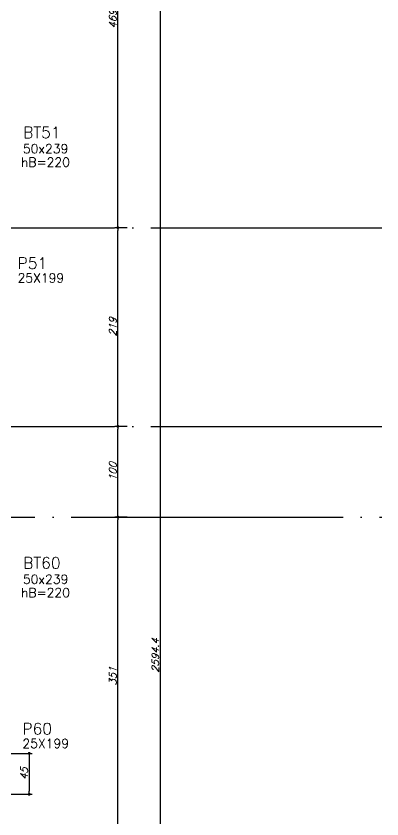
# Model space of a CAD drawing. Extents: x -4245 to 5400, y -2094 to 2406.
# Drawn here: x 3287 to 3691, y 222 to 1107 of the extents above; entities that cross this region are included whole.
import ezdxf
from ezdxf.enums import TextEntityAlignment as Align

# ---------------------------------------------------------------- set-up
doc = ezdxf.new("R2010")
doc.units = 0
doc.header["$LTSCALE"] = 50
doc.header["$MEASUREMENT"] = 0
doc.linetypes.add('EIXO', pattern=[6.8, 6, -0.4, 0, -0.4])
doc.layers.get('0').update_dxf_attribs({"linetype": 'CONTINUOUS'})
doc.layers.get('DEFPOINTS').update_dxf_attribs({"linetype": 'CONTINUOUS'})
for name, color, linetype in [('F-BLOCOS-DIM', 2, 'CONTINUOUS'), ('F-BLOCOS-NOME', 3, 'CONTINUOUS'), ('F-COTAS', 106, 'CONTINUOUS'), ('F-EIXO', 12, 'EIXO'), ('F-PILARES-DIM', 172, 'CONTINUOUS'), ('F-PILARES-NOME', 170, 'CONTINUOUS'), ('F-TEXTO', 6, 'CONTINUOUS')]:
    doc.layers.add(name, color=color, linetype=linetype)
doc.styles.add('CP-TEXT-INCL', font='simplex.shx', dxfattribs={"oblique": 20})
doc.styles.add('MCP', font='simplex.shx')
doc.styles.add('ROMANS', font='simplex.shx')
doc.dimstyles.new('CP-COTAS-50', dxfattribs={"dimscale": 0.64, "dimtxt": 12.5, "dimasz": 5, "dimexe": 5, "dimexo": 5, "dimgap": 2.5, "dimtad": 1, "dimdec": 1, "dimdsep": 46, "dimtxsty": 'CP-TEXT-INCL', "dimblk1": 'DOT', "dimblk2": 'DOT', "dimsah": 1, "dimcen": 9, "dimclrd": 256, "dimclre": 256, "dimclrt": 256, "dimadec": 0, "dimazin": 0, "dimtfac": 1, "dimtdec": 1, "dimtmove": 2, "dimatfit": 3, "dimldrblk": 'DOT', "dimfxl": 0, "dimtolj": 1, "dimarcsym": 0})

# ---------------------------------------------------------------- blocks, each defined once
blk = doc.blocks.new('*U10')
at = {"layer": 'F-EIXO'}
blk.add_line((0, 0), (7397, 0), dxfattribs=at)
at = {"layer": 'F-TEXTO', "style": 'ROMANS'}
blk.add_attdef('EIXO', text='', height=17.5, dxfattribs=at).set_placement((-28.2072, 0), align=Align.MIDDLE_CENTER)
blk = doc.blocks.new('*U16')
at = {"layer": 'F-EIXO'}
blk.add_line((0, 0), (7484.954, 0), dxfattribs=at)
at = {"layer": 'F-TEXTO', "style": 'ROMANS'}
blk.add_attdef('EIXO', text='', height=17.5, dxfattribs=at).set_placement((-28.2072, 0), align=Align.MIDDLE_CENTER)
blk = doc.blocks.new('_DOT')
at = {"color": 0, "linetype": 'ByBlock'}
blk.add_line((-0.5, 0), (-1, 0), dxfattribs=at)
at = {"color": 0, "linetype": 'ByBlock', "const_width": 0.5}
blk.add_lwpolyline([(-0.25, 0, 1), (0.25, 0, 1)], format="xyb", close=True, dxfattribs=at)
blk = doc.blocks.new('*D144')
at = {"layer": 'DEFPOINTS', "color": 0, "linetype": 'Continuous', "transparency": 16777216}
for p in [(3284.5, 1699.5), (3446.78, 1699.5), (3259.5, -894.9)]:
    blk.add_point(p, dxfattribs=at)
at = {"layer": 'F-COTAS', "linetype": 'Continuous', "lineweight": -2, "transparency": 16777216}
for p, q in [((3287.7, 1699.5), (3449.98, 1699.5)), ((3446.78, -891.7), (3446.78, 1696.3)), ((3262.7, -894.9), (3449.98, -894.9))]:
    blk.add_line(p, q, dxfattribs=at)
at = {"layer": 'F-COTAS', "linetype": 'Continuous', "lineweight": -2, "transparency": 16777216, "xscale": 3.2, "yscale": 3.2, "zscale": 3.2}
for p, rotation in [((3446.78, 1699.5), 90), ((3446.78, -894.9), 270)]:
    blk.add_blockref('_DOT', p, dxfattribs=dict(at, rotation=rotation))
at = {"layer": 'F-COTAS', "linetype": 'Continuous', "transparency": 16777216, "insert": (3441.18, 402.3), "char_height": 8, "attachment_point": 5, "rotation": 90, "style": 'CP-TEXT-INCL'}
blk.add_mtext('\\A1;2594.4', dxfattribs=at)
blk = doc.blocks.new('*D150')
at = {"layer": 'DEFPOINTS', "color": 0, "linetype": 'Continuous', "transparency": 16777216}
for p in [(3399.85, 555), (3413.28, 555), (3413.28, 204)]:
    blk.add_point(p, dxfattribs=at)
at = {"layer": 'F-COTAS', "linetype": 'Continuous', "lineweight": -2, "transparency": 16777216}
for p, q in [((3410.08, 555), (3396.65, 555)), ((3399.85, 207.2), (3399.85, 551.8)), ((3410.08, 204), (3396.65, 204))]:
    blk.add_line(p, q, dxfattribs=at)
at = {"layer": 'F-COTAS', "linetype": 'Continuous', "lineweight": -2, "transparency": 16777216, "xscale": 3.2, "yscale": 3.2, "zscale": 3.2}
for p, rotation in [((3399.85, 555), 90), ((3399.85, 204), 270)]:
    blk.add_blockref('_DOT', p, dxfattribs=dict(at, rotation=rotation))
at = {"layer": 'F-COTAS', "linetype": 'Continuous', "transparency": 16777216, "insert": (3394.25, 379.5), "char_height": 8, "attachment_point": 5, "rotation": 90, "style": 'CP-TEXT-INCL'}
blk.add_mtext('\\A1;351', dxfattribs=at)
blk = doc.blocks.new('*D151')
at = {"layer": 'DEFPOINTS', "color": 0, "linetype": 'Continuous', "transparency": 16777216}
for p in [(3399.85, 655), (3413.28, 655), (3413.28, 555)]:
    blk.add_point(p, dxfattribs=at)
at = {"layer": 'F-COTAS', "linetype": 'Continuous', "lineweight": -2, "transparency": 16777216}
for p, q in [((3410.08, 655), (3396.65, 655)), ((3399.85, 558.2), (3399.85, 651.8)), ((3410.08, 555), (3396.65, 555))]:
    blk.add_line(p, q, dxfattribs=at)
at = {"layer": 'F-COTAS', "linetype": 'Continuous', "lineweight": -2, "transparency": 16777216, "xscale": 3.2, "yscale": 3.2, "zscale": 3.2}
for p, rotation in [((3399.85, 655), 90), ((3399.85, 555), 270)]:
    blk.add_blockref('_DOT', p, dxfattribs=dict(at, rotation=rotation))
at = {"layer": 'F-COTAS', "linetype": 'Continuous', "transparency": 16777216, "insert": (3394.25, 605), "char_height": 8, "attachment_point": 5, "rotation": 90, "style": 'CP-TEXT-INCL'}
blk.add_mtext('\\A1;100', dxfattribs=at)
blk = doc.blocks.new('*D152')
at = {"layer": 'DEFPOINTS', "color": 0, "linetype": 'Continuous', "transparency": 16777216}
for p in [(3399.85, 874), (3413.28, 874), (3413.28, 655)]:
    blk.add_point(p, dxfattribs=at)
at = {"layer": 'F-COTAS', "linetype": 'Continuous', "lineweight": -2, "transparency": 16777216}
for p, q in [((3410.08, 874), (3396.65, 874)), ((3399.85, 658.2), (3399.85, 870.8)), ((3410.08, 655), (3396.65, 655))]:
    blk.add_line(p, q, dxfattribs=at)
at = {"layer": 'F-COTAS', "linetype": 'Continuous', "lineweight": -2, "transparency": 16777216, "xscale": 3.2, "yscale": 3.2, "zscale": 3.2}
for p, rotation in [((3399.85, 874), 90), ((3399.85, 655), 270)]:
    blk.add_blockref('_DOT', p, dxfattribs=dict(at, rotation=rotation))
at = {"layer": 'F-COTAS', "linetype": 'Continuous', "transparency": 16777216, "insert": (3394.25, 764.5), "char_height": 8, "attachment_point": 5, "rotation": 90, "style": 'CP-TEXT-INCL'}
blk.add_mtext('\\A1;219', dxfattribs=at)
blk = doc.blocks.new('*D153')
at = {"layer": 'DEFPOINTS', "color": 0, "linetype": 'Continuous', "transparency": 16777216}
for p in [(3399.85, 1343.5), (3413.28, 1343.5), (3413.28, 874)]:
    blk.add_point(p, dxfattribs=at)
at = {"layer": 'F-COTAS', "linetype": 'Continuous', "lineweight": -2, "transparency": 16777216}
for p, q in [((3410.08, 1343.5), (3396.65, 1343.5)), ((3399.85, 877.2), (3399.85, 1340.3)), ((3410.08, 874), (3396.65, 874))]:
    blk.add_line(p, q, dxfattribs=at)
at = {"layer": 'F-COTAS', "linetype": 'Continuous', "lineweight": -2, "transparency": 16777216, "xscale": 3.2, "yscale": 3.2, "zscale": 3.2}
for p, rotation in [((3399.85, 1343.5), 90), ((3399.85, 874), 270)]:
    blk.add_blockref('_DOT', p, dxfattribs=dict(at, rotation=rotation))
at = {"layer": 'F-COTAS', "linetype": 'Continuous', "transparency": 16777216, "insert": (3394.25, 1108.75), "char_height": 8, "attachment_point": 5, "rotation": 90, "style": 'CP-TEXT-INCL'}
blk.add_mtext('\\A1;469.5', dxfattribs=at)
blk = doc.blocks.new('*D465')
at = {"layer": 'DEFPOINTS', "color": 0, "linetype": 'Continuous', "transparency": 16777216}
for p in [(3259.5, 294.5), (3259.5, 249.5), (3301.98, 249.5)]:
    blk.add_point(p, dxfattribs=at)
at = {"layer": 'F-COTAS', "linetype": 'Continuous', "lineweight": -2, "transparency": 16777216}
for p, q in [((3262.7, 294.5), (3305.18, 294.5)), ((3301.98, 291.3), (3301.98, 252.7)), ((3262.7, 249.5), (3305.18, 249.5))]:
    blk.add_line(p, q, dxfattribs=at)
at = {"layer": 'F-COTAS', "linetype": 'Continuous', "lineweight": -2, "transparency": 16777216, "xscale": 3.2, "yscale": 3.2, "zscale": 3.2}
for p, rotation in [((3301.98, 294.5), 90), ((3301.98, 249.5), 270)]:
    blk.add_blockref('_DOT', p, dxfattribs=dict(at, rotation=rotation))
at = {"layer": 'F-COTAS', "linetype": 'Continuous', "transparency": 16777216, "insert": (3296.38, 272), "char_height": 8, "attachment_point": 5, "rotation": 90, "style": 'CP-TEXT-INCL'}
blk.add_mtext('\\A1;45', dxfattribs=at)

msp = doc.modelspace()

# ---------------------------------------------------------------- block references
at = {"layer": 'F-EIXO', "linetype": 'Continuous'}
for name, p in [('*U10', (-3705.761, 874)), ('*U10', (-3705.761, 655)), ('*U16', (-3793.715, 555))]:
    msp.add_blockref(name, p, dxfattribs=at)

# ---------------------------------------------------------------- texts
at = {"layer": 'F-BLOCOS-DIM', "linetype": 'Continuous', "style": 'MCP'}
for p in [(3295.041, 965.996), (3295.041, 491.496)]:
    msp.add_text('50x239', height=10, dxfattribs=at).set_placement(p, align=Align.TOP_LEFT)
for p in [(3286.046, 941.182), (3286.046, 466.682)]:
    msp.add_text(' hB=220', height=10, dxfattribs=at).set_placement(p)
at = {"layer": 'F-BLOCOS-NOME', "linetype": 'Continuous', "style": 'MCP'}
for s, p in [('BT51', (3295.392, 972.702)), ('BT60', (3295.392, 498.202))]:
    msp.add_text(s, height=12.5, dxfattribs=at).set_placement(p)
at = {"layer": 'F-PILARES-DIM', "linetype": 'Continuous', "style": 'MCP'}
for p in [(3289.153, 813.539), (3294.479, 300.45)]:
    msp.add_text('25X199', height=10, dxfattribs=at).set_placement(p)
at = {"layer": 'F-PILARES-NOME', "linetype": 'Continuous', "style": 'MCP'}
for s, p in [('P51', (3289.153, 828.539)), ('P60', (3294.479, 315.45))]:
    msp.add_text(s, height=12.5, dxfattribs=at).set_placement(p)

# ---------------------------------------------------------------- dimensions: what is measured, and where the dimension line sits
at = {"layer": 'F-COTAS', "linetype": 'Continuous'}
for base, p1, p2, picture, middle in [((3446.778, 1699.5), (3259.5, -894.9), (3284.5, 1699.5), '*D144', (3441.178, 402.3)), ((3399.854, 1343.5), (3413.281, 874), (3413.281, 1343.5), '*D153', (3394.254, 1108.75)), ((3399.854, 874), (3413.281, 655), (3413.281, 874), '*D152', (3394.254, 764.5)), ((3399.854, 655), (3413.281, 555), (3413.281, 655), '*D151', (3394.254, 605)), ((3399.854, 555), (3413.281, 204), (3413.281, 555), '*D150', (3394.254, 379.5)), ((3301.977, 249.5), (3259.5, 294.5), (3259.5, 249.5), '*D465', (3296.377, 272))]:
    dim = msp.add_linear_dim(base=base, p1=p1, p2=p2, angle=90, dimstyle='CP-COTAS-50', override={"dimfxl": 7.5}, dxfattribs=at)
    dim.commit()
    dim.dimension.update_dxf_attribs({"geometry": picture, "text_midpoint": middle})

doc.saveas('drawing.dxf')
